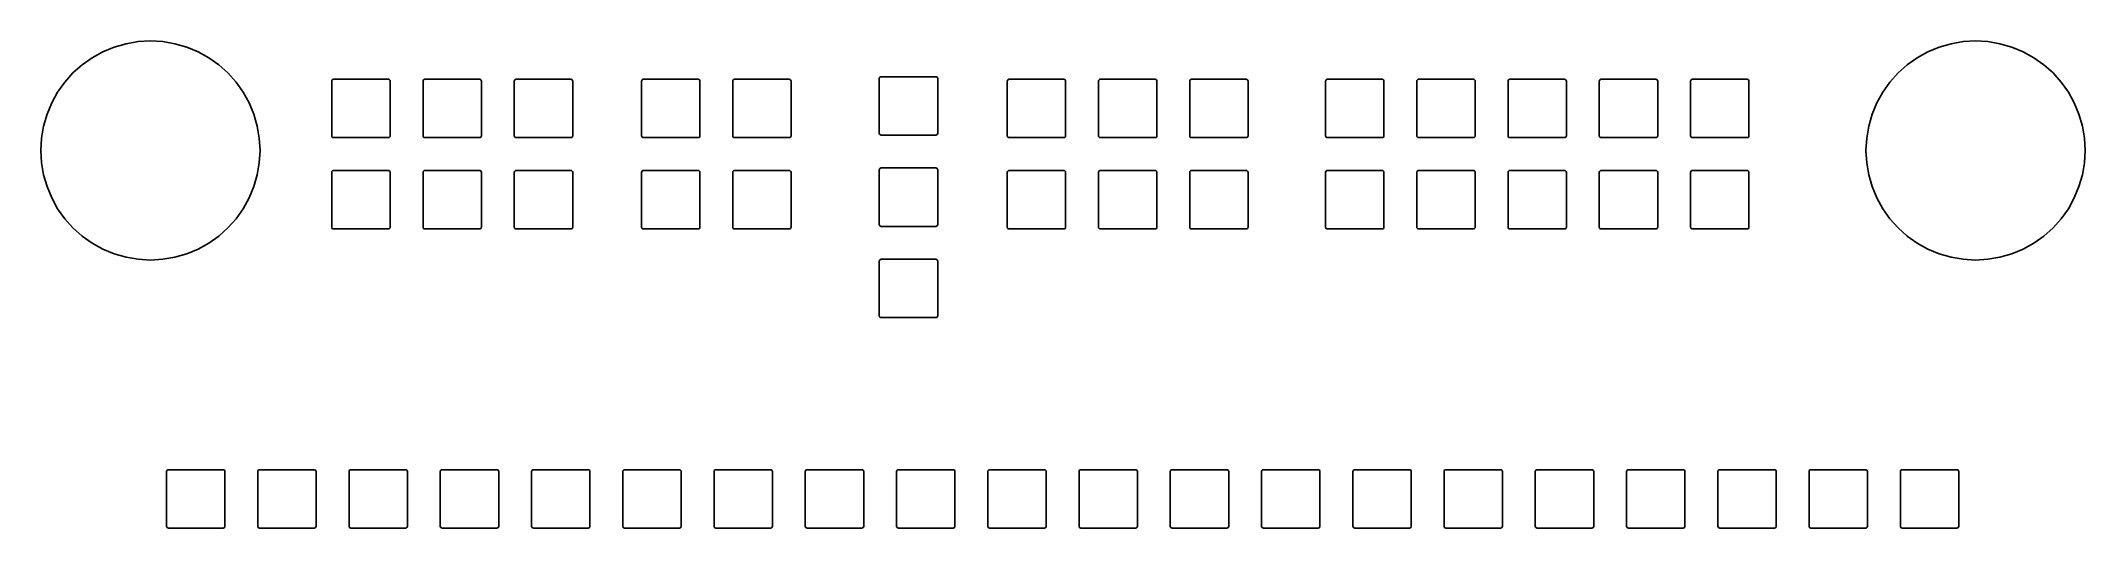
# Model space of a CAD drawing. Extents: x -0.12 to 2.12, y -0.12 to 2.52.
# Drawn here: x -0.12 to 2.12, y 1.988 to 2.522 of the extents above.
import ezdxf

# ---------------------------------------------------------------- set-up
doc = ezdxf.new("R2010")
doc.units = 0
doc.header["$MEASUREMENT"] = 0
doc.layers.add('BLACK', color=7, linetype='CONTINUOUS')

msp = doc.modelspace()

# ---------------------------------------------------------------- linework, layer by layer
at = {"layer": 'BLACK', "linetype": 'CONTINUOUS'}
for p, q in [((-0.0639, 2.5032), (-0.0521, 2.5098)), ((-0.0521, 2.5098), (-0.0397, 2.5149)), ((-0.0397, 2.5149), (-0.0267, 2.5186)), ((-0.0267, 2.5186), (-0.0134, 2.5209)), ((-0.0134, 2.5209), (0, 2.5217)), ((0, 2.5217), (0.0134, 2.5209)), ((0.0134, 2.5209), (0.0267, 2.5186)), ((0.0267, 2.5186), (0.0397, 2.5149)), ((0.0397, 2.5149), (0.0521, 2.5098)), ((0.0521, 2.5098), (0.0639, 2.5032)), ((1.9361, 2.5032), (1.9479, 2.5098)), ((1.9479, 2.5098), (1.9603, 2.5149)), ((1.9603, 2.5149), (1.9733, 2.5186)), ((1.9733, 2.5186), (1.9866, 2.5209)), ((1.9866, 2.5209), (2, 2.5217)), ((2, 2.5217), (2.0134, 2.5209)), ((2.0134, 2.5209), (2.0267, 2.5186)), ((2.0267, 2.5186), (2.0397, 2.5149)), ((2.0397, 2.5149), (2.0521, 2.5098)), ((2.0521, 2.5098), (2.0639, 2.5032)), ((-0.0849, 2.4865), (-0.0749, 2.4955)), ((-0.0749, 2.4955), (-0.0639, 2.5032)), ((0.0639, 2.5032), (0.0749, 2.4955)), ((0.0749, 2.4955), (0.0849, 2.4865)), ((1.9151, 2.4865), (1.9251, 2.4955)), ((1.9251, 2.4955), (1.9361, 2.5032)), ((2.0639, 2.5032), (2.0749, 2.4955)), ((2.0749, 2.4955), (2.0849, 2.4865)), ((-0.1082, 2.4537), (-0.1017, 2.4655)), ((-0.1017, 2.4655), (-0.0939, 2.4764)), ((-0.0939, 2.4764), (-0.0849, 2.4865)), ((0.0849, 2.4865), (0.0939, 2.4764)), ((0.0939, 2.4764), (0.1017, 2.4655)), ((0.1017, 2.4655), (0.1082, 2.4537)), ((0.1987, 2.4776), (0.1989, 2.4784)), ((0.1987, 2.4176), (0.1987, 2.4776)), ((0.1989, 2.4784), (0.1993, 2.479)), ((0.1993, 2.479), (0.2, 2.4795)), ((0.2, 2.4795), (0.2007, 2.4796)), ((0.2007, 2.4796), (0.2607, 2.4796)), ((0.2607, 2.4796), (0.2615, 2.4795)), ((0.2615, 2.4795), (0.2621, 2.479)), ((0.2621, 2.479), (0.2625, 2.4784)), ((0.2625, 2.4784), (0.2627, 2.4776)), ((0.2627, 2.4776), (0.2627, 2.4176)), ((0.2987, 2.4776), (0.2989, 2.4784)), ((0.2987, 2.4176), (0.2987, 2.4776)), ((0.2989, 2.4784), (0.2993, 2.479)), ((0.2993, 2.479), (0.3, 2.4795)), ((0.3, 2.4795), (0.3007, 2.4796)), ((0.3007, 2.4796), (0.3607, 2.4796)), ((0.3607, 2.4796), (0.3615, 2.4795)), ((0.3615, 2.4795), (0.3621, 2.479)), ((0.3621, 2.479), (0.3625, 2.4784)), ((0.3625, 2.4784), (0.3627, 2.4776)), ((0.3627, 2.4776), (0.3627, 2.4176)), ((0.3987, 2.4776), (0.3989, 2.4784)), ((0.3987, 2.4176), (0.3987, 2.4776)), ((0.3989, 2.4784), (0.3993, 2.479)), ((0.3993, 2.479), (0.4, 2.4795)), ((0.4, 2.4795), (0.4007, 2.4796)), ((0.4007, 2.4796), (0.4607, 2.4796)), ((0.4607, 2.4796), (0.4615, 2.4795)), ((0.4615, 2.4795), (0.4621, 2.479)), ((0.4621, 2.479), (0.4625, 2.4784)), ((0.4625, 2.4784), (0.4627, 2.4776)), ((0.4627, 2.4776), (0.4627, 2.4176)), ((0.5381, 2.4776), (0.5383, 2.4784)), ((0.5381, 2.4176), (0.5381, 2.4776)), ((0.5383, 2.4784), (0.5387, 2.479)), ((0.5387, 2.479), (0.5393, 2.4795)), ((0.5393, 2.4795), (0.5401, 2.4796)), ((0.5401, 2.4796), (0.6001, 2.4796)), ((0.6001, 2.4796), (0.6008, 2.4795)), ((0.6008, 2.4795), (0.6015, 2.479)), ((0.6015, 2.479), (0.6019, 2.4784)), ((0.6019, 2.4784), (0.602, 2.4776)), ((0.602, 2.4776), (0.602, 2.4176)), ((0.6381, 2.4776), (0.6383, 2.4784)), ((0.6381, 2.4176), (0.6381, 2.4776)), ((0.6383, 2.4784), (0.6387, 2.479)), ((0.6387, 2.479), (0.6393, 2.4795)), ((0.6393, 2.4795), (0.6401, 2.4796)), ((0.6401, 2.4796), (0.7001, 2.4796)), ((0.7001, 2.4796), (0.7008, 2.4795)), ((0.7008, 2.4795), (0.7015, 2.479)), ((0.7015, 2.479), (0.7019, 2.4784)), ((0.7019, 2.4784), (0.702, 2.4776)), ((0.702, 2.4776), (0.702, 2.4176)), ((0.7987, 2.4804), (0.7989, 2.4811)), ((0.7987, 2.4204), (0.7987, 2.4804)), ((0.7989, 2.4811), (0.7993, 2.4818)), ((0.7993, 2.4818), (0.8, 2.4822)), ((0.8, 2.4822), (0.8007, 2.4824)), ((0.8007, 2.4824), (0.8607, 2.4824)), ((0.8607, 2.4824), (0.8615, 2.4822)), ((0.8615, 2.4822), (0.8621, 2.4818)), ((0.8621, 2.4818), (0.8625, 2.4811)), ((0.8625, 2.4811), (0.8627, 2.4804)), ((0.8627, 2.4804), (0.8627, 2.4204)), ((0.9389, 2.4776), (0.939, 2.4784)), ((0.9389, 2.4176), (0.9389, 2.4776)), ((0.939, 2.4784), (0.9395, 2.479)), ((0.9395, 2.479), (0.9401, 2.4795)), ((0.9401, 2.4795), (0.9409, 2.4796)), ((0.9409, 2.4796), (1.0009, 2.4796)), ((1.0009, 2.4796), (1.0016, 2.4795)), ((1.0016, 2.4795), (1.0023, 2.479)), ((1.0023, 2.479), (1.0027, 2.4784)), ((1.0027, 2.4784), (1.0028, 2.4776)), ((1.0028, 2.4776), (1.0028, 2.4176)), ((1.0389, 2.4776), (1.039, 2.4784)), ((1.0389, 2.4176), (1.0389, 2.4776)), ((1.039, 2.4784), (1.0395, 2.479)), ((1.0395, 2.479), (1.0401, 2.4795)), ((1.0401, 2.4795), (1.0409, 2.4796)), ((1.0409, 2.4796), (1.1009, 2.4796)), ((1.1009, 2.4796), (1.1016, 2.4795)), ((1.1016, 2.4795), (1.1023, 2.479)), ((1.1023, 2.479), (1.1027, 2.4784)), ((1.1027, 2.4784), (1.1028, 2.4776)), ((1.1028, 2.4776), (1.1028, 2.4176)), ((1.1389, 2.4776), (1.139, 2.4784)), ((1.1389, 2.4176), (1.1389, 2.4776)), ((1.139, 2.4784), (1.1395, 2.479)), ((1.1395, 2.479), (1.1401, 2.4795)), ((1.1401, 2.4795), (1.1409, 2.4796)), ((1.1409, 2.4796), (1.2009, 2.4796)), ((1.2009, 2.4796), (1.2016, 2.4795)), ((1.2016, 2.4795), (1.2023, 2.479)), ((1.2023, 2.479), (1.2027, 2.4784)), ((1.2027, 2.4784), (1.2028, 2.4776)), ((1.2028, 2.4776), (1.2028, 2.4176)), ((1.2877, 2.4776), (1.2879, 2.4784)), ((1.2877, 2.4176), (1.2877, 2.4776)), ((1.2879, 2.4784), (1.2883, 2.479)), ((1.2883, 2.479), (1.2889, 2.4795)), ((1.2889, 2.4795), (1.2897, 2.4796)), ((1.2897, 2.4796), (1.3497, 2.4796)), ((1.3497, 2.4796), (1.3504, 2.4795)), ((1.3504, 2.4795), (1.3511, 2.479)), ((1.3511, 2.479), (1.3515, 2.4784)), ((1.3515, 2.4784), (1.3517, 2.4776)), ((1.3517, 2.4776), (1.3517, 2.4176)), ((1.3877, 2.4776), (1.3879, 2.4784)), ((1.3877, 2.4176), (1.3877, 2.4776)), ((1.3879, 2.4784), (1.3883, 2.479)), ((1.3883, 2.479), (1.3889, 2.4795)), ((1.3889, 2.4795), (1.3897, 2.4796)), ((1.3897, 2.4796), (1.4497, 2.4796)), ((1.4497, 2.4796), (1.4504, 2.4795)), ((1.4504, 2.4795), (1.4511, 2.479)), ((1.4511, 2.479), (1.4515, 2.4784)), ((1.4515, 2.4784), (1.4517, 2.4776)), ((1.4517, 2.4776), (1.4517, 2.4176)), ((1.4877, 2.4776), (1.4879, 2.4784)), ((1.4877, 2.4176), (1.4877, 2.4776)), ((1.4879, 2.4784), (1.4883, 2.479)), ((1.4883, 2.479), (1.4889, 2.4795)), ((1.4889, 2.4795), (1.4897, 2.4796)), ((1.4897, 2.4796), (1.5497, 2.4796)), ((1.5497, 2.4796), (1.5504, 2.4795)), ((1.5504, 2.4795), (1.5511, 2.479)), ((1.5511, 2.479), (1.5515, 2.4784)), ((1.5515, 2.4784), (1.5517, 2.4776)), ((1.5517, 2.4776), (1.5517, 2.4176)), ((1.5877, 2.4776), (1.5879, 2.4784)), ((1.5877, 2.4176), (1.5877, 2.4776)), ((1.5879, 2.4784), (1.5883, 2.479)), ((1.5883, 2.479), (1.5889, 2.4795)), ((1.5889, 2.4795), (1.5897, 2.4796)), ((1.5897, 2.4796), (1.6497, 2.4796)), ((1.6497, 2.4796), (1.6504, 2.4795)), ((1.6504, 2.4795), (1.6511, 2.479)), ((1.6511, 2.479), (1.6515, 2.4784)), ((1.6515, 2.4784), (1.6517, 2.4776)), ((1.6517, 2.4776), (1.6517, 2.4176)), ((1.6877, 2.4776), (1.6879, 2.4784)), ((1.6877, 2.4176), (1.6877, 2.4776)), ((1.6879, 2.4784), (1.6883, 2.479)), ((1.6883, 2.479), (1.6889, 2.4795)), ((1.6889, 2.4795), (1.6897, 2.4796)), ((1.6897, 2.4796), (1.7497, 2.4796)), ((1.7497, 2.4796), (1.7504, 2.4795)), ((1.7504, 2.4795), (1.7511, 2.479)), ((1.7511, 2.479), (1.7515, 2.4784)), ((1.7515, 2.4784), (1.7517, 2.4776)), ((1.7517, 2.4776), (1.7517, 2.4176)), ((1.8918, 2.4537), (1.8983, 2.4655)), ((1.8983, 2.4655), (1.9061, 2.4764)), ((1.9061, 2.4764), (1.9151, 2.4865)), ((2.0849, 2.4865), (2.0939, 2.4764)), ((2.0939, 2.4764), (2.1017, 2.4655)), ((2.1017, 2.4655), (2.1082, 2.4537)), ((-0.1133, 2.4412), (-0.1082, 2.4537)), ((0.1082, 2.4537), (0.1133, 2.4412)), ((1.8867, 2.4412), (1.8918, 2.4537)), ((2.1082, 2.4537), (2.1133, 2.4412)), ((-0.1193, 2.415), (-0.1171, 2.4283)), ((-0.1171, 2.4283), (-0.1133, 2.4412)), ((0.1133, 2.4412), (0.1171, 2.4283)), ((0.1171, 2.4283), (0.1193, 2.415)), ((0.7989, 2.4196), (0.7987, 2.4204)), ((0.7993, 2.419), (0.7989, 2.4196)), ((0.8625, 2.4196), (0.8621, 2.419)), ((0.8627, 2.4204), (0.8625, 2.4196)), ((1.8807, 2.415), (1.8829, 2.4283)), ((1.8829, 2.4283), (1.8867, 2.4412)), ((2.1133, 2.4412), (2.1171, 2.4283)), ((2.1171, 2.4283), (2.1193, 2.415)), ((-0.1201, 2.4016), (-0.1193, 2.415)), ((-0.1193, 2.3881), (-0.1201, 2.4016)), ((0.1193, 2.415), (0.1201, 2.4016)), ((0.1201, 2.4016), (0.1193, 2.3881)), ((0.1989, 2.4169), (0.1987, 2.4176)), ((0.1993, 2.4162), (0.1989, 2.4169)), ((0.2, 2.4158), (0.1993, 2.4162)), ((0.2007, 2.4157), (0.2, 2.4158)), ((0.2607, 2.4157), (0.2007, 2.4157)), ((0.2615, 2.4158), (0.2607, 2.4157)), ((0.2621, 2.4162), (0.2615, 2.4158)), ((0.2625, 2.4169), (0.2621, 2.4162)), ((0.2627, 2.4176), (0.2625, 2.4169)), ((0.2989, 2.4169), (0.2987, 2.4176)), ((0.2993, 2.4162), (0.2989, 2.4169)), ((0.3, 2.4158), (0.2993, 2.4162)), ((0.3007, 2.4157), (0.3, 2.4158)), ((0.3607, 2.4157), (0.3007, 2.4157)), ((0.3615, 2.4158), (0.3607, 2.4157)), ((0.3621, 2.4162), (0.3615, 2.4158)), ((0.3625, 2.4169), (0.3621, 2.4162)), ((0.3627, 2.4176), (0.3625, 2.4169)), ((0.3989, 2.4169), (0.3987, 2.4176)), ((0.3993, 2.4162), (0.3989, 2.4169)), ((0.4, 2.4158), (0.3993, 2.4162)), ((0.4007, 2.4157), (0.4, 2.4158)), ((0.4607, 2.4157), (0.4007, 2.4157)), ((0.4615, 2.4158), (0.4607, 2.4157)), ((0.4621, 2.4162), (0.4615, 2.4158)), ((0.4625, 2.4169), (0.4621, 2.4162)), ((0.4627, 2.4176), (0.4625, 2.4169)), ((0.5383, 2.4169), (0.5381, 2.4176)), ((0.5387, 2.4162), (0.5383, 2.4169)), ((0.5393, 2.4158), (0.5387, 2.4162)), ((0.5401, 2.4157), (0.5393, 2.4158)), ((0.6001, 2.4157), (0.5401, 2.4157)), ((0.6008, 2.4158), (0.6001, 2.4157)), ((0.6015, 2.4162), (0.6008, 2.4158)), ((0.6019, 2.4169), (0.6015, 2.4162)), ((0.602, 2.4176), (0.6019, 2.4169)), ((0.6383, 2.4169), (0.6381, 2.4176)), ((0.6387, 2.4162), (0.6383, 2.4169)), ((0.6393, 2.4158), (0.6387, 2.4162)), ((0.6401, 2.4157), (0.6393, 2.4158)), ((0.7001, 2.4157), (0.6401, 2.4157)), ((0.7008, 2.4158), (0.7001, 2.4157)), ((0.7015, 2.4162), (0.7008, 2.4158)), ((0.7019, 2.4169), (0.7015, 2.4162)), ((0.702, 2.4176), (0.7019, 2.4169)), ((0.8, 2.4186), (0.7993, 2.419)), ((0.8007, 2.4184), (0.8, 2.4186)), ((0.8607, 2.4184), (0.8007, 2.4184)), ((0.8615, 2.4186), (0.8607, 2.4184)), ((0.8621, 2.419), (0.8615, 2.4186)), ((0.939, 2.4169), (0.9389, 2.4176)), ((0.9395, 2.4162), (0.939, 2.4169)), ((0.9401, 2.4158), (0.9395, 2.4162)), ((0.9409, 2.4157), (0.9401, 2.4158)), ((1.0009, 2.4157), (0.9409, 2.4157)), ((1.0016, 2.4158), (1.0009, 2.4157)), ((1.0023, 2.4162), (1.0016, 2.4158)), ((1.0027, 2.4169), (1.0023, 2.4162)), ((1.0028, 2.4176), (1.0027, 2.4169)), ((1.039, 2.4169), (1.0389, 2.4176)), ((1.0395, 2.4162), (1.039, 2.4169)), ((1.0401, 2.4158), (1.0395, 2.4162)), ((1.0409, 2.4157), (1.0401, 2.4158)), ((1.1009, 2.4157), (1.0409, 2.4157)), ((1.1016, 2.4158), (1.1009, 2.4157)), ((1.1023, 2.4162), (1.1016, 2.4158)), ((1.1027, 2.4169), (1.1023, 2.4162)), ((1.1028, 2.4176), (1.1027, 2.4169)), ((1.139, 2.4169), (1.1389, 2.4176)), ((1.1395, 2.4162), (1.139, 2.4169)), ((1.1401, 2.4158), (1.1395, 2.4162)), ((1.1409, 2.4157), (1.1401, 2.4158)), ((1.2009, 2.4157), (1.1409, 2.4157)), ((1.2016, 2.4158), (1.2009, 2.4157)), ((1.2023, 2.4162), (1.2016, 2.4158)), ((1.2027, 2.4169), (1.2023, 2.4162)), ((1.2028, 2.4176), (1.2027, 2.4169)), ((1.2879, 2.4169), (1.2877, 2.4176)), ((1.2883, 2.4162), (1.2879, 2.4169)), ((1.2889, 2.4158), (1.2883, 2.4162)), ((1.2897, 2.4157), (1.2889, 2.4158)), ((1.3497, 2.4157), (1.2897, 2.4157)), ((1.3504, 2.4158), (1.3497, 2.4157)), ((1.3511, 2.4162), (1.3504, 2.4158)), ((1.3515, 2.4169), (1.3511, 2.4162)), ((1.3517, 2.4176), (1.3515, 2.4169)), ((1.3879, 2.4169), (1.3877, 2.4176)), ((1.3883, 2.4162), (1.3879, 2.4169)), ((1.3889, 2.4158), (1.3883, 2.4162)), ((1.3897, 2.4157), (1.3889, 2.4158)), ((1.4497, 2.4157), (1.3897, 2.4157)), ((1.4504, 2.4158), (1.4497, 2.4157)), ((1.4511, 2.4162), (1.4504, 2.4158)), ((1.4515, 2.4169), (1.4511, 2.4162)), ((1.4517, 2.4176), (1.4515, 2.4169)), ((1.4879, 2.4169), (1.4877, 2.4176)), ((1.4883, 2.4162), (1.4879, 2.4169)), ((1.4889, 2.4158), (1.4883, 2.4162)), ((1.4897, 2.4157), (1.4889, 2.4158)), ((1.5497, 2.4157), (1.4897, 2.4157)), ((1.5504, 2.4158), (1.5497, 2.4157)), ((1.5511, 2.4162), (1.5504, 2.4158)), ((1.5515, 2.4169), (1.5511, 2.4162)), ((1.5517, 2.4176), (1.5515, 2.4169)), ((1.5879, 2.4169), (1.5877, 2.4176)), ((1.5883, 2.4162), (1.5879, 2.4169)), ((1.5889, 2.4158), (1.5883, 2.4162)), ((1.5897, 2.4157), (1.5889, 2.4158)), ((1.6497, 2.4157), (1.5897, 2.4157)), ((1.6504, 2.4158), (1.6497, 2.4157)), ((1.6511, 2.4162), (1.6504, 2.4158)), ((1.6515, 2.4169), (1.6511, 2.4162)), ((1.6517, 2.4176), (1.6515, 2.4169)), ((1.6879, 2.4169), (1.6877, 2.4176)), ((1.6883, 2.4162), (1.6879, 2.4169)), ((1.6889, 2.4158), (1.6883, 2.4162)), ((1.6897, 2.4157), (1.6889, 2.4158)), ((1.7497, 2.4157), (1.6897, 2.4157)), ((1.7504, 2.4158), (1.7497, 2.4157)), ((1.7511, 2.4162), (1.7504, 2.4158)), ((1.7515, 2.4169), (1.7511, 2.4162)), ((1.7517, 2.4176), (1.7515, 2.4169)), ((1.8799, 2.4016), (1.8807, 2.415)), ((1.8807, 2.3881), (1.8799, 2.4016)), ((2.1193, 2.415), (2.1201, 2.4016)), ((2.1201, 2.4016), (2.1193, 2.3881)), ((-0.1171, 2.3749), (-0.1193, 2.3881)), ((-0.1133, 2.3619), (-0.1171, 2.3749)), ((0.1171, 2.3749), (0.1133, 2.3619)), ((0.1193, 2.3881), (0.1171, 2.3749)), ((0.1987, 2.3776), (0.1989, 2.3784)), ((0.1987, 2.3176), (0.1987, 2.3776)), ((0.1989, 2.3784), (0.1993, 2.379)), ((0.1993, 2.379), (0.2, 2.3795)), ((0.2, 2.3795), (0.2007, 2.3796)), ((0.2007, 2.3796), (0.2607, 2.3796)), ((0.2607, 2.3796), (0.2615, 2.3795)), ((0.2615, 2.3795), (0.2621, 2.379)), ((0.2621, 2.379), (0.2625, 2.3784)), ((0.2625, 2.3784), (0.2627, 2.3776)), ((0.2627, 2.3776), (0.2627, 2.3176)), ((0.2987, 2.3776), (0.2989, 2.3784)), ((0.2987, 2.3176), (0.2987, 2.3776)), ((0.2989, 2.3784), (0.2993, 2.379)), ((0.2993, 2.379), (0.3, 2.3795)), ((0.3, 2.3795), (0.3007, 2.3796)), ((0.3007, 2.3796), (0.3607, 2.3796)), ((0.3607, 2.3796), (0.3615, 2.3795)), ((0.3615, 2.3795), (0.3621, 2.379)), ((0.3621, 2.379), (0.3625, 2.3784)), ((0.3625, 2.3784), (0.3627, 2.3776)), ((0.3627, 2.3776), (0.3627, 2.3176)), ((0.3987, 2.3776), (0.3989, 2.3784)), ((0.3987, 2.3176), (0.3987, 2.3776)), ((0.3989, 2.3784), (0.3993, 2.379)), ((0.3993, 2.379), (0.4, 2.3795)), ((0.4, 2.3795), (0.4007, 2.3796)), ((0.4007, 2.3796), (0.4607, 2.3796)), ((0.4607, 2.3796), (0.4615, 2.3795)), ((0.4615, 2.3795), (0.4621, 2.379)), ((0.4621, 2.379), (0.4625, 2.3784)), ((0.4625, 2.3784), (0.4627, 2.3776)), ((0.4627, 2.3776), (0.4627, 2.3176)), ((0.5381, 2.3776), (0.5383, 2.3784)), ((0.5381, 2.3176), (0.5381, 2.3776)), ((0.5383, 2.3784), (0.5387, 2.379)), ((0.5387, 2.379), (0.5393, 2.3795)), ((0.5393, 2.3795), (0.5401, 2.3796)), ((0.5401, 2.3796), (0.6001, 2.3796)), ((0.6001, 2.3796), (0.6008, 2.3795)), ((0.6008, 2.3795), (0.6015, 2.379)), ((0.6015, 2.379), (0.6019, 2.3784)), ((0.6019, 2.3784), (0.602, 2.3776)), ((0.602, 2.3776), (0.602, 2.3176)), ((0.6381, 2.3776), (0.6383, 2.3784)), ((0.6381, 2.3176), (0.6381, 2.3776)), ((0.6383, 2.3784), (0.6387, 2.379)), ((0.6387, 2.379), (0.6393, 2.3795)), ((0.6393, 2.3795), (0.6401, 2.3796)), ((0.6401, 2.3796), (0.7001, 2.3796)), ((0.7001, 2.3796), (0.7008, 2.3795)), ((0.7008, 2.3795), (0.7015, 2.379)), ((0.7015, 2.379), (0.7019, 2.3784)), ((0.7019, 2.3784), (0.702, 2.3776)), ((0.702, 2.3776), (0.702, 2.3176)), ((0.7987, 2.3804), (0.7989, 2.3811)), ((0.7987, 2.3204), (0.7987, 2.3804)), ((0.7989, 2.3811), (0.7993, 2.3818)), ((0.7993, 2.3818), (0.8, 2.3822)), ((0.8, 2.3822), (0.8007, 2.3824)), ((0.8007, 2.3824), (0.8607, 2.3824)), ((0.8607, 2.3824), (0.8615, 2.3822)), ((0.8615, 2.3822), (0.8621, 2.3818)), ((0.8621, 2.3818), (0.8625, 2.3811)), ((0.8625, 2.3811), (0.8627, 2.3804)), ((0.8627, 2.3804), (0.8627, 2.3204)), ((0.9389, 2.3776), (0.939, 2.3784)), ((0.9389, 2.3176), (0.9389, 2.3776)), ((0.939, 2.3784), (0.9395, 2.379)), ((0.9395, 2.379), (0.9401, 2.3795)), ((0.9401, 2.3795), (0.9409, 2.3796)), ((0.9409, 2.3796), (1.0009, 2.3796)), ((1.0009, 2.3796), (1.0016, 2.3795)), ((1.0016, 2.3795), (1.0023, 2.379)), ((1.0023, 2.379), (1.0027, 2.3784)), ((1.0027, 2.3784), (1.0028, 2.3776)), ((1.0028, 2.3776), (1.0028, 2.3176)), ((1.0389, 2.3776), (1.039, 2.3784)), ((1.0389, 2.3176), (1.0389, 2.3776)), ((1.039, 2.3784), (1.0395, 2.379)), ((1.0395, 2.379), (1.0401, 2.3795)), ((1.0401, 2.3795), (1.0409, 2.3796)), ((1.0409, 2.3796), (1.1009, 2.3796)), ((1.1009, 2.3796), (1.1016, 2.3795)), ((1.1016, 2.3795), (1.1023, 2.379)), ((1.1023, 2.379), (1.1027, 2.3784)), ((1.1027, 2.3784), (1.1028, 2.3776)), ((1.1028, 2.3776), (1.1028, 2.3176)), ((1.1389, 2.3776), (1.139, 2.3784)), ((1.1389, 2.3176), (1.1389, 2.3776)), ((1.139, 2.3784), (1.1395, 2.379)), ((1.1395, 2.379), (1.1401, 2.3795)), ((1.1401, 2.3795), (1.1409, 2.3796)), ((1.1409, 2.3796), (1.2009, 2.3796)), ((1.2009, 2.3796), (1.2016, 2.3795)), ((1.2016, 2.3795), (1.2023, 2.379)), ((1.2023, 2.379), (1.2027, 2.3784)), ((1.2027, 2.3784), (1.2028, 2.3776)), ((1.2028, 2.3776), (1.2028, 2.3176)), ((1.2877, 2.3776), (1.2879, 2.3784)), ((1.2877, 2.3176), (1.2877, 2.3776)), ((1.2879, 2.3784), (1.2883, 2.379)), ((1.2883, 2.379), (1.2889, 2.3795)), ((1.2889, 2.3795), (1.2897, 2.3796)), ((1.2897, 2.3796), (1.3497, 2.3796)), ((1.3497, 2.3796), (1.3504, 2.3795)), ((1.3504, 2.3795), (1.3511, 2.379)), ((1.3511, 2.379), (1.3515, 2.3784)), ((1.3515, 2.3784), (1.3517, 2.3776)), ((1.3517, 2.3776), (1.3517, 2.3176)), ((1.3877, 2.3776), (1.3879, 2.3784)), ((1.3877, 2.3176), (1.3877, 2.3776)), ((1.3879, 2.3784), (1.3883, 2.379)), ((1.3883, 2.379), (1.3889, 2.3795)), ((1.3889, 2.3795), (1.3897, 2.3796)), ((1.3897, 2.3796), (1.4497, 2.3796)), ((1.4497, 2.3796), (1.4504, 2.3795)), ((1.4504, 2.3795), (1.4511, 2.379)), ((1.4511, 2.379), (1.4515, 2.3784)), ((1.4515, 2.3784), (1.4517, 2.3776)), ((1.4517, 2.3776), (1.4517, 2.3176)), ((1.4877, 2.3776), (1.4879, 2.3784)), ((1.4877, 2.3176), (1.4877, 2.3776)), ((1.4879, 2.3784), (1.4883, 2.379)), ((1.4883, 2.379), (1.4889, 2.3795)), ((1.4889, 2.3795), (1.4897, 2.3796)), ((1.4897, 2.3796), (1.5497, 2.3796)), ((1.5497, 2.3796), (1.5504, 2.3795)), ((1.5504, 2.3795), (1.5511, 2.379)), ((1.5511, 2.379), (1.5515, 2.3784)), ((1.5515, 2.3784), (1.5517, 2.3776)), ((1.5517, 2.3776), (1.5517, 2.3176)), ((1.5877, 2.3776), (1.5879, 2.3784)), ((1.5877, 2.3176), (1.5877, 2.3776)), ((1.5879, 2.3784), (1.5883, 2.379)), ((1.5883, 2.379), (1.5889, 2.3795)), ((1.5889, 2.3795), (1.5897, 2.3796)), ((1.5897, 2.3796), (1.6497, 2.3796)), ((1.6497, 2.3796), (1.6504, 2.3795)), ((1.6504, 2.3795), (1.6511, 2.379)), ((1.6511, 2.379), (1.6515, 2.3784)), ((1.6515, 2.3784), (1.6517, 2.3776)), ((1.6517, 2.3776), (1.6517, 2.3176)), ((1.6877, 2.3776), (1.6879, 2.3784)), ((1.6877, 2.3176), (1.6877, 2.3776)), ((1.6879, 2.3784), (1.6883, 2.379)), ((1.6883, 2.379), (1.6889, 2.3795)), ((1.6889, 2.3795), (1.6897, 2.3796)), ((1.6897, 2.3796), (1.7497, 2.3796)), ((1.7497, 2.3796), (1.7504, 2.3795)), ((1.7504, 2.3795), (1.7511, 2.379)), ((1.7511, 2.379), (1.7515, 2.3784)), ((1.7515, 2.3784), (1.7517, 2.3776)), ((1.7517, 2.3776), (1.7517, 2.3176)), ((1.8829, 2.3749), (1.8807, 2.3881)), ((1.8867, 2.3619), (1.8829, 2.3749)), ((2.1171, 2.3749), (2.1133, 2.3619)), ((2.1193, 2.3881), (2.1171, 2.3749)), ((-0.1082, 2.3495), (-0.1133, 2.3619)), ((0.1133, 2.3619), (0.1082, 2.3495)), ((1.8918, 2.3495), (1.8867, 2.3619)), ((2.1133, 2.3619), (2.1082, 2.3495)), ((-0.1017, 2.3377), (-0.1082, 2.3495)), ((-0.0939, 2.3267), (-0.1017, 2.3377)), ((0.1017, 2.3377), (0.0939, 2.3267)), ((0.1082, 2.3495), (0.1017, 2.3377)), ((1.8983, 2.3377), (1.8918, 2.3495)), ((1.9061, 2.3267), (1.8983, 2.3377)), ((2.1017, 2.3377), (2.0939, 2.3267)), ((2.1082, 2.3495), (2.1017, 2.3377)), ((-0.0849, 2.3167), (-0.0939, 2.3267)), ((-0.0749, 2.3077), (-0.0849, 2.3167)), ((-0.0639, 2.2999), (-0.0749, 2.3077)), ((0.0749, 2.3077), (0.0639, 2.2999)), ((0.0849, 2.3167), (0.0749, 2.3077)), ((0.0939, 2.3267), (0.0849, 2.3167)), ((0.1989, 2.3169), (0.1987, 2.3176)), ((0.1993, 2.3162), (0.1989, 2.3169)), ((0.2, 2.3158), (0.1993, 2.3162)), ((0.2007, 2.3157), (0.2, 2.3158)), ((0.2607, 2.3157), (0.2007, 2.3157)), ((0.2615, 2.3158), (0.2607, 2.3157)), ((0.2621, 2.3162), (0.2615, 2.3158)), ((0.2625, 2.3169), (0.2621, 2.3162)), ((0.2627, 2.3176), (0.2625, 2.3169)), ((0.2989, 2.3169), (0.2987, 2.3176)), ((0.2993, 2.3162), (0.2989, 2.3169)), ((0.3, 2.3158), (0.2993, 2.3162)), ((0.3007, 2.3157), (0.3, 2.3158)), ((0.3607, 2.3157), (0.3007, 2.3157)), ((0.3615, 2.3158), (0.3607, 2.3157)), ((0.3621, 2.3162), (0.3615, 2.3158)), ((0.3625, 2.3169), (0.3621, 2.3162)), ((0.3627, 2.3176), (0.3625, 2.3169)), ((0.3989, 2.3169), (0.3987, 2.3176)), ((0.3993, 2.3162), (0.3989, 2.3169)), ((0.4, 2.3158), (0.3993, 2.3162)), ((0.4007, 2.3157), (0.4, 2.3158)), ((0.4607, 2.3157), (0.4007, 2.3157)), ((0.4615, 2.3158), (0.4607, 2.3157)), ((0.4621, 2.3162), (0.4615, 2.3158)), ((0.4625, 2.3169), (0.4621, 2.3162)), ((0.4627, 2.3176), (0.4625, 2.3169)), ((0.5383, 2.3169), (0.5381, 2.3176)), ((0.5387, 2.3162), (0.5383, 2.3169)), ((0.5393, 2.3158), (0.5387, 2.3162)), ((0.5401, 2.3157), (0.5393, 2.3158)), ((0.6001, 2.3157), (0.5401, 2.3157)), ((0.6008, 2.3158), (0.6001, 2.3157)), ((0.6015, 2.3162), (0.6008, 2.3158)), ((0.6019, 2.3169), (0.6015, 2.3162)), ((0.602, 2.3176), (0.6019, 2.3169)), ((0.6383, 2.3169), (0.6381, 2.3176)), ((0.6387, 2.3162), (0.6383, 2.3169)), ((0.6393, 2.3158), (0.6387, 2.3162)), ((0.6401, 2.3157), (0.6393, 2.3158)), ((0.7001, 2.3157), (0.6401, 2.3157)), ((0.7008, 2.3158), (0.7001, 2.3157)), ((0.7015, 2.3162), (0.7008, 2.3158)), ((0.7019, 2.3169), (0.7015, 2.3162)), ((0.702, 2.3176), (0.7019, 2.3169)), ((0.7989, 2.3196), (0.7987, 2.3204)), ((0.7993, 2.319), (0.7989, 2.3196)), ((0.8, 2.3186), (0.7993, 2.319)), ((0.8007, 2.3184), (0.8, 2.3186)), ((0.8607, 2.3184), (0.8007, 2.3184)), ((0.8615, 2.3186), (0.8607, 2.3184)), ((0.8621, 2.319), (0.8615, 2.3186)), ((0.8625, 2.3196), (0.8621, 2.319)), ((0.8627, 2.3204), (0.8625, 2.3196)), ((0.939, 2.3169), (0.9389, 2.3176)), ((0.9395, 2.3162), (0.939, 2.3169)), ((0.9401, 2.3158), (0.9395, 2.3162)), ((0.9409, 2.3157), (0.9401, 2.3158)), ((1.0009, 2.3157), (0.9409, 2.3157)), ((1.0016, 2.3158), (1.0009, 2.3157)), ((1.0023, 2.3162), (1.0016, 2.3158)), ((1.0027, 2.3169), (1.0023, 2.3162)), ((1.0028, 2.3176), (1.0027, 2.3169)), ((1.039, 2.3169), (1.0389, 2.3176)), ((1.0395, 2.3162), (1.039, 2.3169)), ((1.0401, 2.3158), (1.0395, 2.3162)), ((1.0409, 2.3157), (1.0401, 2.3158)), ((1.1009, 2.3157), (1.0409, 2.3157)), ((1.1016, 2.3158), (1.1009, 2.3157)), ((1.1023, 2.3162), (1.1016, 2.3158)), ((1.1027, 2.3169), (1.1023, 2.3162)), ((1.1028, 2.3176), (1.1027, 2.3169)), ((1.139, 2.3169), (1.1389, 2.3176)), ((1.1395, 2.3162), (1.139, 2.3169)), ((1.1401, 2.3158), (1.1395, 2.3162)), ((1.1409, 2.3157), (1.1401, 2.3158)), ((1.2009, 2.3157), (1.1409, 2.3157)), ((1.2016, 2.3158), (1.2009, 2.3157)), ((1.2023, 2.3162), (1.2016, 2.3158)), ((1.2027, 2.3169), (1.2023, 2.3162)), ((1.2028, 2.3176), (1.2027, 2.3169)), ((1.2879, 2.3169), (1.2877, 2.3176)), ((1.2883, 2.3162), (1.2879, 2.3169)), ((1.2889, 2.3158), (1.2883, 2.3162)), ((1.2897, 2.3157), (1.2889, 2.3158)), ((1.3497, 2.3157), (1.2897, 2.3157)), ((1.3504, 2.3158), (1.3497, 2.3157)), ((1.3511, 2.3162), (1.3504, 2.3158)), ((1.3515, 2.3169), (1.3511, 2.3162)), ((1.3517, 2.3176), (1.3515, 2.3169)), ((1.3879, 2.3169), (1.3877, 2.3176)), ((1.3883, 2.3162), (1.3879, 2.3169)), ((1.3889, 2.3158), (1.3883, 2.3162)), ((1.3897, 2.3157), (1.3889, 2.3158)), ((1.4497, 2.3157), (1.3897, 2.3157)), ((1.4504, 2.3158), (1.4497, 2.3157)), ((1.4511, 2.3162), (1.4504, 2.3158)), ((1.4515, 2.3169), (1.4511, 2.3162)), ((1.4517, 2.3176), (1.4515, 2.3169)), ((1.4879, 2.3169), (1.4877, 2.3176)), ((1.4883, 2.3162), (1.4879, 2.3169)), ((1.4889, 2.3158), (1.4883, 2.3162)), ((1.4897, 2.3157), (1.4889, 2.3158)), ((1.5497, 2.3157), (1.4897, 2.3157)), ((1.5504, 2.3158), (1.5497, 2.3157)), ((1.5511, 2.3162), (1.5504, 2.3158)), ((1.5515, 2.3169), (1.5511, 2.3162)), ((1.5517, 2.3176), (1.5515, 2.3169)), ((1.5879, 2.3169), (1.5877, 2.3176)), ((1.5883, 2.3162), (1.5879, 2.3169)), ((1.5889, 2.3158), (1.5883, 2.3162)), ((1.5897, 2.3157), (1.5889, 2.3158)), ((1.6497, 2.3157), (1.5897, 2.3157)), ((1.6504, 2.3158), (1.6497, 2.3157)), ((1.6511, 2.3162), (1.6504, 2.3158)), ((1.6515, 2.3169), (1.6511, 2.3162)), ((1.6517, 2.3176), (1.6515, 2.3169)), ((1.6879, 2.3169), (1.6877, 2.3176)), ((1.6883, 2.3162), (1.6879, 2.3169)), ((1.6889, 2.3158), (1.6883, 2.3162)), ((1.6897, 2.3157), (1.6889, 2.3158)), ((1.7497, 2.3157), (1.6897, 2.3157)), ((1.7504, 2.3158), (1.7497, 2.3157)), ((1.7511, 2.3162), (1.7504, 2.3158)), ((1.7515, 2.3169), (1.7511, 2.3162)), ((1.7517, 2.3176), (1.7515, 2.3169)), ((1.9151, 2.3167), (1.9061, 2.3267)), ((1.9251, 2.3077), (1.9151, 2.3167)), ((1.9361, 2.2999), (1.9251, 2.3077)), ((2.0749, 2.3077), (2.0639, 2.2999)), ((2.0849, 2.3167), (2.0749, 2.3077)), ((2.0939, 2.3267), (2.0849, 2.3167)), ((-0.0521, 2.2934), (-0.0639, 2.2999)), ((-0.0397, 2.2882), (-0.0521, 2.2934)), ((-0.0267, 2.2845), (-0.0397, 2.2882)), ((0.0397, 2.2882), (0.0267, 2.2845)), ((0.0521, 2.2934), (0.0397, 2.2882)), ((0.0639, 2.2999), (0.0521, 2.2934)), ((1.9479, 2.2934), (1.9361, 2.2999)), ((1.9603, 2.2882), (1.9479, 2.2934)), ((1.9733, 2.2845), (1.9603, 2.2882)), ((2.0397, 2.2882), (2.0267, 2.2845)), ((2.0521, 2.2934), (2.0397, 2.2882)), ((2.0639, 2.2999), (2.0521, 2.2934)), ((-0.0134, 2.2823), (-0.0267, 2.2845)), ((0, 2.2815), (-0.0134, 2.2823)), ((0.0134, 2.2823), (0, 2.2815)), ((0.0267, 2.2845), (0.0134, 2.2823)), ((0.7987, 2.2804), (0.7989, 2.2811)), ((0.7987, 2.2204), (0.7987, 2.2804)), ((0.7989, 2.2811), (0.7993, 2.2818)), ((0.7993, 2.2818), (0.8, 2.2822)), ((0.8, 2.2822), (0.8007, 2.2824)), ((0.8007, 2.2824), (0.8607, 2.2824)), ((0.8607, 2.2824), (0.8615, 2.2822)), ((0.8615, 2.2822), (0.8621, 2.2818)), ((0.8621, 2.2818), (0.8625, 2.2811)), ((0.8625, 2.2811), (0.8627, 2.2804)), ((0.8627, 2.2804), (0.8627, 2.2204)), ((1.9866, 2.2823), (1.9733, 2.2845)), ((2, 2.2815), (1.9866, 2.2823)), ((2.0134, 2.2823), (2, 2.2815)), ((2.0267, 2.2845), (2.0134, 2.2823)), ((0.7989, 2.2196), (0.7987, 2.2204)), ((0.7993, 2.219), (0.7989, 2.2196)), ((0.8, 2.2186), (0.7993, 2.219)), ((0.8007, 2.2184), (0.8, 2.2186)), ((0.8607, 2.2184), (0.8007, 2.2184)), ((0.8615, 2.2186), (0.8607, 2.2184)), ((0.8621, 2.219), (0.8615, 2.2186)), ((0.8625, 2.2196), (0.8621, 2.219)), ((0.8627, 2.2204), (0.8625, 2.2196)), ((0.0176, 2.0497), (0.0178, 2.0504)), ((0.0176, 1.9897), (0.0176, 2.0497)), ((0.0178, 2.0504), (0.0182, 2.0511)), ((0.0182, 2.0511), (0.0189, 2.0515)), ((0.0189, 2.0515), (0.0196, 2.0517)), ((0.0196, 2.0517), (0.0796, 2.0517)), ((0.0796, 2.0517), (0.0804, 2.0515)), ((0.0804, 2.0515), (0.081, 2.0511)), ((0.081, 2.0511), (0.0814, 2.0504)), ((0.0814, 2.0504), (0.0816, 2.0497)), ((0.0816, 2.0497), (0.0816, 1.9897)), ((0.1176, 2.0497), (0.1178, 2.0504)), ((0.1176, 1.9897), (0.1176, 2.0497)), ((0.1178, 2.0504), (0.1182, 2.0511)), ((0.1182, 2.0511), (0.1189, 2.0515)), ((0.1189, 2.0515), (0.1196, 2.0517)), ((0.1196, 2.0517), (0.1796, 2.0517)), ((0.1796, 2.0517), (0.1804, 2.0515)), ((0.1804, 2.0515), (0.181, 2.0511)), ((0.181, 2.0511), (0.1814, 2.0504)), ((0.1814, 2.0504), (0.1816, 2.0497)), ((0.1816, 2.0497), (0.1816, 1.9897)), ((0.2176, 2.0497), (0.2178, 2.0504)), ((0.2176, 1.9897), (0.2176, 2.0497)), ((0.2178, 2.0504), (0.2182, 2.0511)), ((0.2182, 2.0511), (0.2189, 2.0515)), ((0.2189, 2.0515), (0.2196, 2.0517)), ((0.2196, 2.0517), (0.2796, 2.0517)), ((0.2796, 2.0517), (0.2804, 2.0515)), ((0.2804, 2.0515), (0.281, 2.0511)), ((0.281, 2.0511), (0.2814, 2.0504)), ((0.2814, 2.0504), (0.2816, 2.0497)), ((0.2816, 2.0497), (0.2816, 1.9897)), ((0.3176, 2.0497), (0.3178, 2.0504)), ((0.3176, 1.9897), (0.3176, 2.0497)), ((0.3178, 2.0504), (0.3182, 2.0511)), ((0.3182, 2.0511), (0.3189, 2.0515)), ((0.3189, 2.0515), (0.3196, 2.0517)), ((0.3196, 2.0517), (0.3796, 2.0517)), ((0.3796, 2.0517), (0.3804, 2.0515)), ((0.3804, 2.0515), (0.381, 2.0511)), ((0.381, 2.0511), (0.3814, 2.0504)), ((0.3814, 2.0504), (0.3816, 2.0497)), ((0.3816, 2.0497), (0.3816, 1.9897)), ((0.4176, 2.0497), (0.4178, 2.0504)), ((0.4176, 1.9897), (0.4176, 2.0497)), ((0.4178, 2.0504), (0.4182, 2.0511)), ((0.4182, 2.0511), (0.4189, 2.0515)), ((0.4189, 2.0515), (0.4196, 2.0517)), ((0.4196, 2.0517), (0.4796, 2.0517)), ((0.4796, 2.0517), (0.4804, 2.0515)), ((0.4804, 2.0515), (0.481, 2.0511)), ((0.481, 2.0511), (0.4814, 2.0504)), ((0.4814, 2.0504), (0.4816, 2.0497)), ((0.4816, 2.0497), (0.4816, 1.9897)), ((0.5176, 2.0497), (0.5178, 2.0504)), ((0.5176, 1.9897), (0.5176, 2.0497)), ((0.5178, 2.0504), (0.5182, 2.0511)), ((0.5182, 2.0511), (0.5189, 2.0515)), ((0.5189, 2.0515), (0.5196, 2.0517)), ((0.5196, 2.0517), (0.5796, 2.0517)), ((0.5796, 2.0517), (0.5804, 2.0515)), ((0.5804, 2.0515), (0.581, 2.0511)), ((0.581, 2.0511), (0.5814, 2.0504)), ((0.5814, 2.0504), (0.5816, 2.0497)), ((0.5816, 2.0497), (0.5816, 1.9897)), ((0.6176, 2.0497), (0.6178, 2.0504)), ((0.6176, 1.9897), (0.6176, 2.0497)), ((0.6178, 2.0504), (0.6182, 2.0511)), ((0.6182, 2.0511), (0.6189, 2.0515)), ((0.6189, 2.0515), (0.6196, 2.0517)), ((0.6196, 2.0517), (0.6796, 2.0517)), ((0.6796, 2.0517), (0.6804, 2.0515)), ((0.6804, 2.0515), (0.681, 2.0511)), ((0.681, 2.0511), (0.6814, 2.0504)), ((0.6814, 2.0504), (0.6816, 2.0497)), ((0.6816, 2.0497), (0.6816, 1.9897)), ((0.7176, 2.0497), (0.7178, 2.0504)), ((0.7176, 1.9897), (0.7176, 2.0497)), ((0.7178, 2.0504), (0.7182, 2.0511)), ((0.7182, 2.0511), (0.7189, 2.0515)), ((0.7189, 2.0515), (0.7196, 2.0517)), ((0.7196, 2.0517), (0.7796, 2.0517)), ((0.7796, 2.0517), (0.7804, 2.0515)), ((0.7804, 2.0515), (0.781, 2.0511)), ((0.781, 2.0511), (0.7814, 2.0504)), ((0.7814, 2.0504), (0.7816, 2.0497)), ((0.7816, 2.0497), (0.7816, 1.9897)), ((0.8176, 2.0497), (0.8178, 2.0504)), ((0.8176, 1.9897), (0.8176, 2.0497)), ((0.8178, 2.0504), (0.8182, 2.0511)), ((0.8182, 2.0511), (0.8189, 2.0515)), ((0.8189, 2.0515), (0.8196, 2.0517)), ((0.8196, 2.0517), (0.8796, 2.0517)), ((0.8796, 2.0517), (0.8804, 2.0515)), ((0.8804, 2.0515), (0.881, 2.0511)), ((0.881, 2.0511), (0.8814, 2.0504)), ((0.8814, 2.0504), (0.8816, 2.0497)), ((0.8816, 2.0497), (0.8816, 1.9897)), ((0.9176, 2.0497), (0.9178, 2.0504)), ((0.9176, 1.9897), (0.9176, 2.0497)), ((0.9178, 2.0504), (0.9182, 2.0511)), ((0.9182, 2.0511), (0.9189, 2.0515)), ((0.9189, 2.0515), (0.9196, 2.0517)), ((0.9196, 2.0517), (0.9796, 2.0517)), ((0.9796, 2.0517), (0.9804, 2.0515)), ((0.9804, 2.0515), (0.981, 2.0511)), ((0.981, 2.0511), (0.9814, 2.0504)), ((0.9814, 2.0504), (0.9816, 2.0497)), ((0.9816, 2.0497), (0.9816, 1.9897)), ((1.0176, 2.0497), (1.0178, 2.0504)), ((1.0176, 1.9897), (1.0176, 2.0497)), ((1.0178, 2.0504), (1.0182, 2.0511)), ((1.0182, 2.0511), (1.0189, 2.0515)), ((1.0189, 2.0515), (1.0196, 2.0517)), ((1.0196, 2.0517), (1.0796, 2.0517)), ((1.0796, 2.0517), (1.0804, 2.0515)), ((1.0804, 2.0515), (1.081, 2.0511)), ((1.081, 2.0511), (1.0814, 2.0504)), ((1.0814, 2.0504), (1.0816, 2.0497)), ((1.0816, 2.0497), (1.0816, 1.9897)), ((1.1176, 2.0497), (1.1178, 2.0504)), ((1.1176, 1.9897), (1.1176, 2.0497)), ((1.1178, 2.0504), (1.1182, 2.0511)), ((1.1182, 2.0511), (1.1189, 2.0515)), ((1.1189, 2.0515), (1.1196, 2.0517)), ((1.1196, 2.0517), (1.1796, 2.0517)), ((1.1796, 2.0517), (1.1804, 2.0515)), ((1.1804, 2.0515), (1.181, 2.0511)), ((1.181, 2.0511), (1.1814, 2.0504)), ((1.1814, 2.0504), (1.1816, 2.0497)), ((1.1816, 2.0497), (1.1816, 1.9897)), ((1.2176, 2.0497), (1.2178, 2.0504)), ((1.2176, 1.9897), (1.2176, 2.0497)), ((1.2178, 2.0504), (1.2182, 2.0511)), ((1.2182, 2.0511), (1.2189, 2.0515)), ((1.2189, 2.0515), (1.2196, 2.0517)), ((1.2196, 2.0517), (1.2796, 2.0517)), ((1.2796, 2.0517), (1.2804, 2.0515)), ((1.2804, 2.0515), (1.281, 2.0511)), ((1.281, 2.0511), (1.2814, 2.0504)), ((1.2814, 2.0504), (1.2816, 2.0497)), ((1.2816, 2.0497), (1.2816, 1.9897)), ((1.3176, 2.0497), (1.3178, 2.0504)), ((1.3176, 1.9897), (1.3176, 2.0497)), ((1.3178, 2.0504), (1.3182, 2.0511)), ((1.3182, 2.0511), (1.3189, 2.0515)), ((1.3189, 2.0515), (1.3196, 2.0517)), ((1.3196, 2.0517), (1.3796, 2.0517)), ((1.3796, 2.0517), (1.3804, 2.0515)), ((1.3804, 2.0515), (1.381, 2.0511)), ((1.381, 2.0511), (1.3814, 2.0504)), ((1.3814, 2.0504), (1.3816, 2.0497)), ((1.3816, 2.0497), (1.3816, 1.9897)), ((1.4176, 2.0497), (1.4178, 2.0504)), ((1.4176, 1.9897), (1.4176, 2.0497)), ((1.4178, 2.0504), (1.4182, 2.0511)), ((1.4182, 2.0511), (1.4189, 2.0515)), ((1.4189, 2.0515), (1.4196, 2.0517)), ((1.4196, 2.0517), (1.4796, 2.0517)), ((1.4796, 2.0517), (1.4804, 2.0515)), ((1.4804, 2.0515), (1.481, 2.0511)), ((1.481, 2.0511), (1.4814, 2.0504)), ((1.4814, 2.0504), (1.4816, 2.0497)), ((1.4816, 2.0497), (1.4816, 1.9897)), ((1.5176, 2.0497), (1.5178, 2.0504)), ((1.5176, 1.9897), (1.5176, 2.0497)), ((1.5178, 2.0504), (1.5182, 2.0511)), ((1.5182, 2.0511), (1.5189, 2.0515)), ((1.5189, 2.0515), (1.5196, 2.0517)), ((1.5196, 2.0517), (1.5796, 2.0517)), ((1.5796, 2.0517), (1.5804, 2.0515)), ((1.5804, 2.0515), (1.581, 2.0511)), ((1.581, 2.0511), (1.5814, 2.0504)), ((1.5814, 2.0504), (1.5816, 2.0497)), ((1.5816, 2.0497), (1.5816, 1.9897)), ((1.6176, 2.0497), (1.6178, 2.0504)), ((1.6176, 1.9897), (1.6176, 2.0497)), ((1.6178, 2.0504), (1.6182, 2.0511)), ((1.6182, 2.0511), (1.6189, 2.0515)), ((1.6189, 2.0515), (1.6196, 2.0517)), ((1.6196, 2.0517), (1.6796, 2.0517)), ((1.6796, 2.0517), (1.6804, 2.0515)), ((1.6804, 2.0515), (1.681, 2.0511)), ((1.681, 2.0511), (1.6814, 2.0504)), ((1.6814, 2.0504), (1.6816, 2.0497)), ((1.6816, 2.0497), (1.6816, 1.9897)), ((1.7176, 2.0497), (1.7178, 2.0504)), ((1.7176, 1.9897), (1.7176, 2.0497)), ((1.7178, 2.0504), (1.7182, 2.0511)), ((1.7182, 2.0511), (1.7189, 2.0515)), ((1.7189, 2.0515), (1.7196, 2.0517)), ((1.7196, 2.0517), (1.7796, 2.0517)), ((1.7796, 2.0517), (1.7804, 2.0515)), ((1.7804, 2.0515), (1.781, 2.0511)), ((1.781, 2.0511), (1.7814, 2.0504)), ((1.7814, 2.0504), (1.7816, 2.0497)), ((1.7816, 2.0497), (1.7816, 1.9897)), ((1.8176, 2.0497), (1.8178, 2.0504)), ((1.8176, 1.9897), (1.8176, 2.0497)), ((1.8178, 2.0504), (1.8182, 2.0511)), ((1.8182, 2.0511), (1.8189, 2.0515)), ((1.8189, 2.0515), (1.8196, 2.0517)), ((1.8196, 2.0517), (1.8796, 2.0517)), ((1.8796, 2.0517), (1.8804, 2.0515)), ((1.8804, 2.0515), (1.881, 2.0511)), ((1.881, 2.0511), (1.8814, 2.0504)), ((1.8814, 2.0504), (1.8816, 2.0497)), ((1.8816, 2.0497), (1.8816, 1.9897)), ((1.9176, 2.0497), (1.9178, 2.0504)), ((1.9176, 1.9897), (1.9176, 2.0497)), ((1.9178, 2.0504), (1.9182, 2.0511)), ((1.9182, 2.0511), (1.9189, 2.0515)), ((1.9189, 2.0515), (1.9196, 2.0517)), ((1.9196, 2.0517), (1.9796, 2.0517)), ((1.9796, 2.0517), (1.9804, 2.0515)), ((1.9804, 2.0515), (1.981, 2.0511)), ((1.981, 2.0511), (1.9814, 2.0504)), ((1.9814, 2.0504), (1.9816, 2.0497)), ((1.9816, 2.0497), (1.9816, 1.9897)), ((0.0178, 1.9889), (0.0176, 1.9897)), ((0.0182, 1.9883), (0.0178, 1.9889)), ((0.0189, 1.9879), (0.0182, 1.9883)), ((0.0196, 1.9877), (0.0189, 1.9879)), ((0.0796, 1.9877), (0.0196, 1.9877)), ((0.0804, 1.9879), (0.0796, 1.9877)), ((0.081, 1.9883), (0.0804, 1.9879)), ((0.0814, 1.9889), (0.081, 1.9883)), ((0.0816, 1.9897), (0.0814, 1.9889)), ((0.1178, 1.9889), (0.1176, 1.9897)), ((0.1182, 1.9883), (0.1178, 1.9889)), ((0.1189, 1.9879), (0.1182, 1.9883)), ((0.1196, 1.9877), (0.1189, 1.9879)), ((0.1796, 1.9877), (0.1196, 1.9877)), ((0.1804, 1.9879), (0.1796, 1.9877)), ((0.181, 1.9883), (0.1804, 1.9879)), ((0.1814, 1.9889), (0.181, 1.9883)), ((0.1816, 1.9897), (0.1814, 1.9889)), ((0.2178, 1.9889), (0.2176, 1.9897)), ((0.2182, 1.9883), (0.2178, 1.9889)), ((0.2189, 1.9879), (0.2182, 1.9883)), ((0.2196, 1.9877), (0.2189, 1.9879)), ((0.2796, 1.9877), (0.2196, 1.9877)), ((0.2804, 1.9879), (0.2796, 1.9877)), ((0.281, 1.9883), (0.2804, 1.9879)), ((0.2814, 1.9889), (0.281, 1.9883)), ((0.2816, 1.9897), (0.2814, 1.9889)), ((0.3178, 1.9889), (0.3176, 1.9897)), ((0.3182, 1.9883), (0.3178, 1.9889)), ((0.3189, 1.9879), (0.3182, 1.9883)), ((0.3196, 1.9877), (0.3189, 1.9879)), ((0.3796, 1.9877), (0.3196, 1.9877)), ((0.3804, 1.9879), (0.3796, 1.9877)), ((0.381, 1.9883), (0.3804, 1.9879)), ((0.3814, 1.9889), (0.381, 1.9883)), ((0.3816, 1.9897), (0.3814, 1.9889)), ((0.4178, 1.9889), (0.4176, 1.9897)), ((0.4182, 1.9883), (0.4178, 1.9889)), ((0.4189, 1.9879), (0.4182, 1.9883)), ((0.4196, 1.9877), (0.4189, 1.9879)), ((0.4796, 1.9877), (0.4196, 1.9877)), ((0.4804, 1.9879), (0.4796, 1.9877)), ((0.481, 1.9883), (0.4804, 1.9879)), ((0.4814, 1.9889), (0.481, 1.9883)), ((0.4816, 1.9897), (0.4814, 1.9889)), ((0.5178, 1.9889), (0.5176, 1.9897)), ((0.5182, 1.9883), (0.5178, 1.9889)), ((0.5189, 1.9879), (0.5182, 1.9883)), ((0.5196, 1.9877), (0.5189, 1.9879)), ((0.5796, 1.9877), (0.5196, 1.9877)), ((0.5804, 1.9879), (0.5796, 1.9877)), ((0.581, 1.9883), (0.5804, 1.9879)), ((0.5814, 1.9889), (0.581, 1.9883)), ((0.5816, 1.9897), (0.5814, 1.9889)), ((0.6178, 1.9889), (0.6176, 1.9897)), ((0.6182, 1.9883), (0.6178, 1.9889)), ((0.6189, 1.9879), (0.6182, 1.9883)), ((0.6196, 1.9877), (0.6189, 1.9879)), ((0.6796, 1.9877), (0.6196, 1.9877)), ((0.6804, 1.9879), (0.6796, 1.9877)), ((0.681, 1.9883), (0.6804, 1.9879)), ((0.6814, 1.9889), (0.681, 1.9883)), ((0.6816, 1.9897), (0.6814, 1.9889)), ((0.7178, 1.9889), (0.7176, 1.9897)), ((0.7182, 1.9883), (0.7178, 1.9889)), ((0.7189, 1.9879), (0.7182, 1.9883)), ((0.7196, 1.9877), (0.7189, 1.9879)), ((0.7796, 1.9877), (0.7196, 1.9877)), ((0.7804, 1.9879), (0.7796, 1.9877)), ((0.781, 1.9883), (0.7804, 1.9879)), ((0.7814, 1.9889), (0.781, 1.9883)), ((0.7816, 1.9897), (0.7814, 1.9889)), ((0.8178, 1.9889), (0.8176, 1.9897)), ((0.8182, 1.9883), (0.8178, 1.9889)), ((0.8189, 1.9879), (0.8182, 1.9883)), ((0.8196, 1.9877), (0.8189, 1.9879)), ((0.8796, 1.9877), (0.8196, 1.9877)), ((0.8804, 1.9879), (0.8796, 1.9877)), ((0.881, 1.9883), (0.8804, 1.9879)), ((0.8814, 1.9889), (0.881, 1.9883)), ((0.8816, 1.9897), (0.8814, 1.9889)), ((0.9178, 1.9889), (0.9176, 1.9897)), ((0.9182, 1.9883), (0.9178, 1.9889)), ((0.9189, 1.9879), (0.9182, 1.9883)), ((0.9196, 1.9877), (0.9189, 1.9879)), ((0.9796, 1.9877), (0.9196, 1.9877)), ((0.9804, 1.9879), (0.9796, 1.9877)), ((0.981, 1.9883), (0.9804, 1.9879)), ((0.9814, 1.9889), (0.981, 1.9883)), ((0.9816, 1.9897), (0.9814, 1.9889)), ((1.0178, 1.9889), (1.0176, 1.9897)), ((1.0182, 1.9883), (1.0178, 1.9889)), ((1.0189, 1.9879), (1.0182, 1.9883)), ((1.0196, 1.9877), (1.0189, 1.9879)), ((1.0796, 1.9877), (1.0196, 1.9877)), ((1.0804, 1.9879), (1.0796, 1.9877)), ((1.081, 1.9883), (1.0804, 1.9879)), ((1.0814, 1.9889), (1.081, 1.9883)), ((1.0816, 1.9897), (1.0814, 1.9889)), ((1.1178, 1.9889), (1.1176, 1.9897)), ((1.1182, 1.9883), (1.1178, 1.9889)), ((1.1189, 1.9879), (1.1182, 1.9883)), ((1.1196, 1.9877), (1.1189, 1.9879)), ((1.1796, 1.9877), (1.1196, 1.9877)), ((1.1804, 1.9879), (1.1796, 1.9877)), ((1.181, 1.9883), (1.1804, 1.9879)), ((1.1814, 1.9889), (1.181, 1.9883)), ((1.1816, 1.9897), (1.1814, 1.9889)), ((1.2178, 1.9889), (1.2176, 1.9897)), ((1.2182, 1.9883), (1.2178, 1.9889)), ((1.2189, 1.9879), (1.2182, 1.9883)), ((1.2196, 1.9877), (1.2189, 1.9879)), ((1.2796, 1.9877), (1.2196, 1.9877)), ((1.2804, 1.9879), (1.2796, 1.9877)), ((1.281, 1.9883), (1.2804, 1.9879)), ((1.2814, 1.9889), (1.281, 1.9883)), ((1.2816, 1.9897), (1.2814, 1.9889)), ((1.3178, 1.9889), (1.3176, 1.9897)), ((1.3182, 1.9883), (1.3178, 1.9889)), ((1.3189, 1.9879), (1.3182, 1.9883)), ((1.3196, 1.9877), (1.3189, 1.9879)), ((1.3796, 1.9877), (1.3196, 1.9877)), ((1.3804, 1.9879), (1.3796, 1.9877)), ((1.381, 1.9883), (1.3804, 1.9879)), ((1.3814, 1.9889), (1.381, 1.9883)), ((1.3816, 1.9897), (1.3814, 1.9889)), ((1.4178, 1.9889), (1.4176, 1.9897)), ((1.4182, 1.9883), (1.4178, 1.9889)), ((1.4189, 1.9879), (1.4182, 1.9883)), ((1.4196, 1.9877), (1.4189, 1.9879)), ((1.4796, 1.9877), (1.4196, 1.9877)), ((1.4804, 1.9879), (1.4796, 1.9877)), ((1.481, 1.9883), (1.4804, 1.9879)), ((1.4814, 1.9889), (1.481, 1.9883)), ((1.4816, 1.9897), (1.4814, 1.9889)), ((1.5178, 1.9889), (1.5176, 1.9897)), ((1.5182, 1.9883), (1.5178, 1.9889)), ((1.5189, 1.9879), (1.5182, 1.9883)), ((1.5196, 1.9877), (1.5189, 1.9879)), ((1.5796, 1.9877), (1.5196, 1.9877)), ((1.5804, 1.9879), (1.5796, 1.9877)), ((1.581, 1.9883), (1.5804, 1.9879)), ((1.5814, 1.9889), (1.581, 1.9883)), ((1.5816, 1.9897), (1.5814, 1.9889)), ((1.6178, 1.9889), (1.6176, 1.9897)), ((1.6182, 1.9883), (1.6178, 1.9889)), ((1.6189, 1.9879), (1.6182, 1.9883)), ((1.6196, 1.9877), (1.6189, 1.9879)), ((1.6796, 1.9877), (1.6196, 1.9877)), ((1.6804, 1.9879), (1.6796, 1.9877)), ((1.681, 1.9883), (1.6804, 1.9879)), ((1.6814, 1.9889), (1.681, 1.9883)), ((1.6816, 1.9897), (1.6814, 1.9889)), ((1.7178, 1.9889), (1.7176, 1.9897)), ((1.7182, 1.9883), (1.7178, 1.9889)), ((1.7189, 1.9879), (1.7182, 1.9883)), ((1.7196, 1.9877), (1.7189, 1.9879)), ((1.7796, 1.9877), (1.7196, 1.9877)), ((1.7804, 1.9879), (1.7796, 1.9877)), ((1.781, 1.9883), (1.7804, 1.9879)), ((1.7814, 1.9889), (1.781, 1.9883)), ((1.7816, 1.9897), (1.7814, 1.9889)), ((1.8178, 1.9889), (1.8176, 1.9897)), ((1.8182, 1.9883), (1.8178, 1.9889)), ((1.8189, 1.9879), (1.8182, 1.9883)), ((1.8196, 1.9877), (1.8189, 1.9879)), ((1.8796, 1.9877), (1.8196, 1.9877)), ((1.8804, 1.9879), (1.8796, 1.9877)), ((1.881, 1.9883), (1.8804, 1.9879)), ((1.8814, 1.9889), (1.881, 1.9883)), ((1.8816, 1.9897), (1.8814, 1.9889)), ((1.9178, 1.9889), (1.9176, 1.9897)), ((1.9182, 1.9883), (1.9178, 1.9889)), ((1.9189, 1.9879), (1.9182, 1.9883)), ((1.9196, 1.9877), (1.9189, 1.9879)), ((1.9796, 1.9877), (1.9196, 1.9877)), ((1.9804, 1.9879), (1.9796, 1.9877)), ((1.981, 1.9883), (1.9804, 1.9879)), ((1.9814, 1.9889), (1.981, 1.9883)), ((1.9816, 1.9897), (1.9814, 1.9889))]:
    msp.add_line(p, q, dxfattribs=at)

doc.saveas('drawing.dxf')
